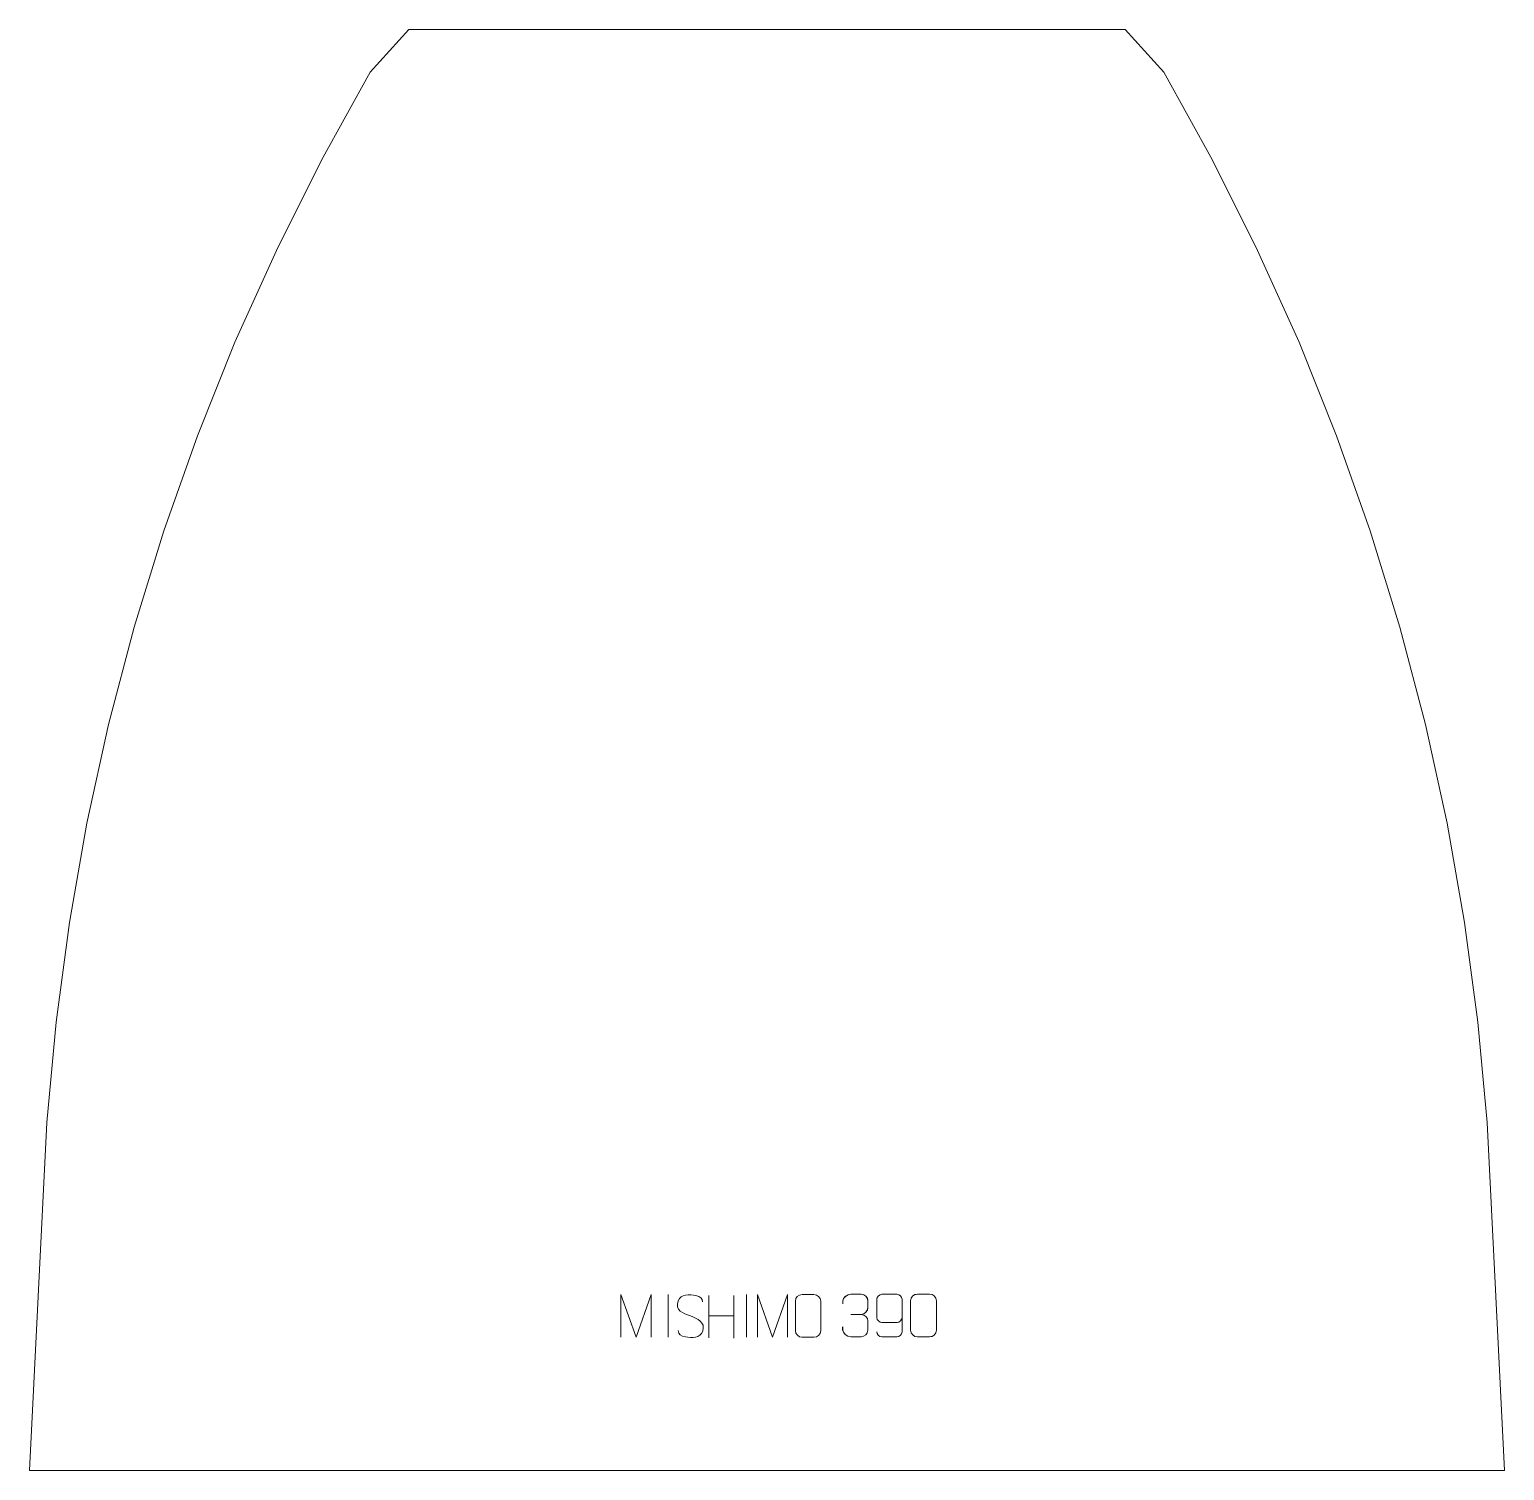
# Model space of a CAD drawing. Header units: millimetres. Extents: x -427 to 437, y 709 to 1554.
import ezdxf

# ---------------------------------------------------------------- set-up
doc = ezdxf.new("R2010")
doc.units = ezdxf.units.MM
doc.header["$MEASUREMENT"] = 0
doc.layers.add('layer 1', color=7, linetype='Continuous')

msp = doc.modelspace()

# ---------------------------------------------------------------- linework, layer by layer
at = {"layer": 'layer 1', "color": 242, "lineweight": 9}
msp.add_open_spline([(-204.8724, 1553.5645), (-204.8724, 1553.5645), (215.1277, 1553.5645), (215.1277, 1553.5645), (215.1277, 1553.5645), (215.1277, 1553.5645), (237.6276, 1528.5634), (237.6276, 1528.5634), (237.6276, 1528.5634), (237.6276, 1528.5634), (266.2417, 1476.8591), (266.2417, 1476.8591), (266.2417, 1476.8591), (266.2417, 1476.8591), (292.6931, 1424.0163), (292.6931, 1424.0163), (292.6931, 1424.0163), (292.6931, 1424.0163), (316.9351, 1370.1231), (316.9351, 1370.1231), (316.9351, 1370.1231), (316.9351, 1370.1231), (338.9253, 1315.2739), (338.9253, 1315.2739), (338.9253, 1315.2739), (338.9253, 1315.2739), (358.6279, 1259.5605), (358.6279, 1259.5605), (358.6279, 1259.5605), (358.6279, 1259.5605), (376.006, 1203.0789), (376.006, 1203.0789), (376.006, 1203.0789), (376.006, 1203.0789), (391.0332, 1145.9268), (391.0332, 1145.9268), (391.0332, 1145.9268), (391.0332, 1145.9268), (403.682, 1088.2017), (403.682, 1088.2017), (403.682, 1088.2017), (403.682, 1088.2017), (413.9314, 1030.0039), (413.9314, 1030.0039), (413.9314, 1030.0039), (413.9314, 1030.0039), (421.7634, 971.43), (421.7634, 971.43), (421.7634, 971.43), (421.7634, 971.43), (427.1664, 912.5849), (427.1664, 912.5849), (427.1664, 912.5849), (427.1664, 912.5849), (437.3772, 708.5639), (437.3772, 708.5639), (437.3772, 708.5639), (437.3772, 708.5639), (-427.1219, 708.5639), (-427.1219, 708.5639), (-427.1219, 708.5639), (-427.1219, 708.5639), (-416.9095, 912.5849), (-416.9095, 912.5849), (-416.9095, 912.5849), (-416.9095, 912.5849), (-411.5086, 971.43), (-411.5086, 971.43), (-411.5086, 971.43), (-411.5086, 971.43), (-403.6766, 1030.0039), (-403.6766, 1030.0039), (-403.6766, 1030.0039), (-403.6766, 1030.0039), (-393.4266, 1088.2017), (-393.4266, 1088.2017), (-393.4266, 1088.2017), (-393.4266, 1088.2017), (-380.7779, 1145.9268), (-380.7779, 1145.9268), (-380.7779, 1145.9268), (-380.7779, 1145.9268), (-365.7507, 1203.0789), (-365.7507, 1203.0789), (-365.7507, 1203.0789), (-365.7507, 1203.0789), (-348.371, 1259.5605), (-348.371, 1259.5605), (-348.371, 1259.5605), (-348.371, 1259.5605), (-328.67, 1315.2739), (-328.67, 1315.2739), (-328.67, 1315.2739), (-328.67, 1315.2739), (-306.6798, 1370.1231), (-306.6798, 1370.1231), (-306.6798, 1370.1231), (-306.6798, 1370.1231), (-282.4378, 1424.0163), (-282.4378, 1424.0163), (-282.4378, 1424.0163), (-282.4378, 1424.0163), (-255.9864, 1476.8591), (-255.9864, 1476.8591), (-255.9864, 1476.8591), (-255.9864, 1476.8591), (-227.3723, 1528.5634), (-227.3723, 1528.5634), (-227.3723, 1528.5634), (-227.3723, 1528.5634), (-204.8724, 1553.5645), (-204.8724, 1553.5645)], degree=3, knots=[0, 0, 0, 0, 0.03448276, 0.03448276, 0.03448276, 0.03448276, 0.06896552, 0.06896552, 0.06896552, 0.06896552, 0.10344828, 0.10344828, 0.10344828, 0.10344828, 0.13793103, 0.13793103, 0.13793103, 0.13793103, 0.17241379, 0.17241379, 0.17241379, 0.17241379, 0.20689655, 0.20689655, 0.20689655, 0.20689655, 0.24137931, 0.24137931, 0.24137931, 0.24137931, 0.27586207, 0.27586207, 0.27586207, 0.27586207, 0.31034483, 0.31034483, 0.31034483, 0.31034483, 0.34482759, 0.34482759, 0.34482759, 0.34482759, 0.37931034, 0.37931034, 0.37931034, 0.37931034, 0.4137931, 0.4137931, 0.4137931, 0.4137931, 0.44827586, 0.44827586, 0.44827586, 0.44827586, 0.48275862, 0.48275862, 0.48275862, 0.48275862, 0.51724138, 0.51724138, 0.51724138, 0.51724138, 0.55172414, 0.55172414, 0.55172414, 0.55172414, 0.5862069, 0.5862069, 0.5862069, 0.5862069, 0.62068966, 0.62068966, 0.62068966, 0.62068966, 0.65517241, 0.65517241, 0.65517241, 0.65517241, 0.68965517, 0.68965517, 0.68965517, 0.68965517, 0.72413793, 0.72413793, 0.72413793, 0.72413793, 0.75862069, 0.75862069, 0.75862069, 0.75862069, 0.79310345, 0.79310345, 0.79310345, 0.79310345, 0.82758621, 0.82758621, 0.82758621, 0.82758621, 0.86206897, 0.86206897, 0.86206897, 0.86206897, 0.89655172, 0.89655172, 0.89655172, 0.89655172, 0.93103448, 0.93103448, 0.93103448, 0.93103448, 1, 1, 1, 1], dxfattribs=at)
at = {"layer": 'layer 1', "color": 250, "lineweight": 9}
for points, knots in [([(-80.5168, 786.7529), (-80.5168, 786.7529), (-80.5168, 811.717), (-80.5168, 811.717), (-80.5168, 811.717), (-80.5168, 811.717), (-71.5895, 786.7529), (-71.5895, 786.7529), (-71.5895, 786.7529), (-71.5895, 786.7529), (-62.8274, 811.7164), (-62.8274, 811.7164), (-62.8274, 811.7164), (-62.8274, 811.7164), (-62.8274, 786.7529), (-62.8274, 786.7529)], [0, 0, 0, 0, 0.2, 0.2, 0.2, 0.2, 0.4, 0.4, 0.4, 0.4, 0.6, 0.6, 0.6, 0.6, 1, 1, 1, 1]), ([(-80.476, 786.7442), (-80.476, 786.7442), (-80.476, 811.7021), (-80.476, 811.7021), (-80.476, 811.7021), (-80.476, 811.7021), (-71.5509, 786.7442), (-71.5509, 786.7442), (-71.5509, 786.7442), (-71.5509, 786.7442), (-62.791, 811.7016), (-62.791, 811.7016), (-62.791, 811.7016), (-62.791, 811.7016), (-62.791, 786.7442), (-62.791, 786.7442)], [0, 0, 0, 0, 0.2, 0.2, 0.2, 0.2, 0.4, 0.4, 0.4, 0.4, 0.6, 0.6, 0.6, 0.6, 1, 1, 1, 1]), ([(-39.791, 799.2229), (-44.0393, 800.6933), (-48.9474, 802.4891), (-46.9423, 808.0094), (-46.9423, 808.0094), (-45.4388, 812.1493), (-40.2252, 811.7608), (-36.6216, 811.1597), (-36.6216, 811.1597), (-33.761, 810.6825), (-32.8963, 809.4693), (-32.5857, 807.3852)], [0, 0, 0, 0, 0.25, 0.25, 0.25, 0.25, 0.5, 0.5, 0.5, 0.5, 1, 1, 1, 1]), ([(-0.5168, 786.7529), (-0.5168, 786.7529), (-0.5168, 811.717), (-0.5168, 811.717), (-0.5168, 811.717), (-0.5168, 811.717), (8.4105, 786.7529), (8.4105, 786.7529), (8.4105, 786.7529), (8.4105, 786.7529), (17.1726, 811.7164), (17.1726, 811.7164), (17.1726, 811.7164), (17.1726, 811.7164), (17.1726, 786.7529), (17.1726, 786.7529)], [0, 0, 0, 0, 0.2, 0.2, 0.2, 0.2, 0.4, 0.4, 0.4, 0.4, 0.6, 0.6, 0.6, 0.6, 1, 1, 1, 1]), ([(25.653, 811.7111), (27.9787, 811.7111), (30.3048, 811.7111), (32.6309, 811.7111), (32.6309, 811.7111), (34.5775, 811.7467), (36.5689, 810.2551), (36.5956, 807.8175), (36.5956, 807.8175), (36.5952, 802.0706), (36.5952, 796.3233), (36.5956, 790.5756), (36.5956, 790.5756), (36.4558, 788.2522), (34.7786, 786.7726), (32.6309, 786.7618), (32.6309, 786.7618), (30.299, 786.7622), (27.9671, 786.7622), (25.6356, 786.7618), (25.6356, 786.7618), (23.7106, 786.6564), (21.7385, 788.5409), (21.7497, 790.5582), (21.7497, 790.5582), (21.75, 796.3283), (21.75, 802.098), (21.7497, 807.8673), (21.7497, 807.8673), (21.7539, 810.0054), (23.5006, 811.7246), (25.653, 811.7111)], [0, 0, 0, 0, 0.11111111, 0.11111111, 0.11111111, 0.11111111, 0.22222222, 0.22222222, 0.22222222, 0.22222222, 0.33333333, 0.33333333, 0.33333333, 0.33333333, 0.44444444, 0.44444444, 0.44444444, 0.44444444, 0.55555556, 0.55555556, 0.55555556, 0.55555556, 0.66666667, 0.66666667, 0.66666667, 0.66666667, 0.77777778, 0.77777778, 0.77777778, 0.77777778, 1, 1, 1, 1]), ([(49.4972, 806.268), (49.4972, 806.268), (49.4972, 808.1257), (49.4972, 808.1257), (49.4972, 808.1257), (49.4829, 809.868), (52.1481, 811.9867), (54.2077, 811.9639), (54.2077, 811.9639), (56.2722, 811.9639), (58.3368, 811.9639), (60.401, 811.9639), (60.401, 811.9639), (62.5961, 811.9728), (64.1948, 810.1255), (64.2392, 808.213), (64.2392, 808.213), (64.2388, 806.7775), (64.2388, 805.342), (64.2392, 803.9062), (64.2392, 803.9062), (64.1905, 802.2523), (62.5876, 800.0217), (60.3887, 800.0317), (60.3887, 800.0317), (62.593, 800.0205), (64.2013, 798.2168), (64.2554, 796.1568), (64.2554, 796.1568), (64.255, 794.3717), (64.255, 792.5865), (64.2554, 790.801), (64.2554, 790.801), (64.2654, 788.7391), (62.2101, 786.9755), (60.3887, 786.9836), (60.3887, 786.9836), (58.3229, 786.984), (56.2572, 786.984), (54.1911, 786.9836), (54.1911, 786.9836), (52.0219, 786.9952), (49.4903, 789.396), (49.4717, 790.8581), (49.4717, 790.8581), (49.4717, 790.8581), (49.4717, 792.7672), (49.4717, 792.7672)], [0, 0, 0, 0, 0.07692308, 0.07692308, 0.07692308, 0.07692308, 0.15384615, 0.15384615, 0.15384615, 0.15384615, 0.23076923, 0.23076923, 0.23076923, 0.23076923, 0.30769231, 0.30769231, 0.30769231, 0.30769231, 0.38461538, 0.38461538, 0.38461538, 0.38461538, 0.46153846, 0.46153846, 0.46153846, 0.46153846, 0.53846154, 0.53846154, 0.53846154, 0.53846154, 0.61538462, 0.61538462, 0.61538462, 0.61538462, 0.69230769, 0.69230769, 0.69230769, 0.69230769, 0.76923077, 0.76923077, 0.76923077, 0.76923077, 0.84615385, 0.84615385, 0.84615385, 0.84615385, 1, 1, 1, 1]), ([(49.5108, 806.2545), (49.5108, 806.2545), (49.5108, 808.1117), (49.5108, 808.1117), (49.5108, 808.1117), (49.4965, 809.8536), (52.161, 811.9717), (54.2201, 811.949), (54.2201, 811.949), (56.2842, 811.949), (58.3482, 811.949), (60.4119, 811.949), (60.4119, 811.949), (62.6064, 811.9578), (64.2047, 810.111), (64.2491, 808.1989), (64.2491, 808.1989), (64.2487, 806.7638), (64.2487, 805.3287), (64.2491, 803.8932), (64.2491, 803.8932), (64.2005, 802.2397), (62.5979, 800.0097), (60.3996, 800.0197), (60.3996, 800.0197), (62.6033, 800.0085), (64.2113, 798.2053), (64.2653, 796.1458), (64.2653, 796.1458), (64.2649, 794.3611), (64.2649, 792.5764), (64.2653, 790.7913), (64.2653, 790.7913), (64.2754, 788.7299), (62.2205, 786.9668), (60.3996, 786.9749), (60.3996, 786.9749), (58.3343, 786.9752), (56.2691, 786.9752), (54.2035, 786.9749), (54.2035, 786.9749), (52.0349, 786.9864), (49.5039, 789.3866), (49.4853, 790.8484), (49.4853, 790.8484), (49.4853, 790.8484), (49.4853, 792.757), (49.4853, 792.757)], [0, 0, 0, 0, 0.07692308, 0.07692308, 0.07692308, 0.07692308, 0.15384615, 0.15384615, 0.15384615, 0.15384615, 0.23076923, 0.23076923, 0.23076923, 0.23076923, 0.30769231, 0.30769231, 0.30769231, 0.30769231, 0.38461538, 0.38461538, 0.38461538, 0.38461538, 0.46153846, 0.46153846, 0.46153846, 0.46153846, 0.53846154, 0.53846154, 0.53846154, 0.53846154, 0.61538462, 0.61538462, 0.61538462, 0.61538462, 0.69230769, 0.69230769, 0.69230769, 0.69230769, 0.76923077, 0.76923077, 0.76923077, 0.76923077, 0.84615385, 0.84615385, 0.84615385, 0.84615385, 1, 1, 1, 1]), ([(69.4455, 789.9213), (69.4696, 788.5818), (70.8258, 786.9285), (72.3977, 786.9629), (72.3977, 786.9629), (75.3825, 786.9632), (78.3677, 786.9632), (81.3531, 786.9629), (81.3531, 786.9629), (82.5722, 786.9479), (84.3004, 788.3855), (84.3054, 789.9213), (84.3054, 789.9213), (84.3051, 796.2817), (84.3051, 802.6425), (84.3054, 809.0033), (84.3054, 809.0033), (84.3007, 810.1662), (82.5722, 811.9373), (81.3531, 811.9617), (81.3531, 811.9617), (78.3677, 811.9614), (75.3825, 811.9614), (72.3977, 811.9617), (72.3977, 811.9617), (71.1196, 811.9179), (69.4499, 810.3034), (69.4455, 809.0033), (69.4455, 809.0033), (69.4455, 805.4199), (69.4455, 801.8369), (69.4455, 798.2541), (69.4455, 798.2541), (69.484, 796.7759), (71.0667, 795.343), (72.3977, 795.3451), (72.3977, 795.3451), (75.3825, 795.3448), (78.3677, 795.3448), (81.3531, 795.3451), (81.3531, 795.3451), (82.6826, 795.3401), (84.3256, 796.8473), (84.2839, 798.2759)], [0, 0, 0, 0, 0.08333333, 0.08333333, 0.08333333, 0.08333333, 0.16666667, 0.16666667, 0.16666667, 0.16666667, 0.25, 0.25, 0.25, 0.25, 0.33333333, 0.33333333, 0.33333333, 0.33333333, 0.41666667, 0.41666667, 0.41666667, 0.41666667, 0.5, 0.5, 0.5, 0.5, 0.58333333, 0.58333333, 0.58333333, 0.58333333, 0.66666667, 0.66666667, 0.66666667, 0.66666667, 0.75, 0.75, 0.75, 0.75, 0.83333333, 0.83333333, 0.83333333, 0.83333333, 1, 1, 1, 1]), ([(93.2919, 811.9763), (95.6586, 811.9763), (98.0257, 811.9763), (100.3928, 811.9763), (100.3928, 811.9763), (102.3738, 812.0119), (104.4003, 810.5172), (104.4274, 808.0745), (104.4274, 808.0745), (104.427, 802.3157), (104.427, 796.5564), (104.4274, 790.7968), (104.4274, 790.7968), (104.2852, 788.4686), (102.5784, 786.986), (100.3928, 786.9751), (100.3928, 786.9751), (98.0198, 786.9755), (95.6468, 786.9755), (93.2742, 786.9751), (93.2742, 786.9751), (91.3153, 786.8695), (89.3084, 788.7579), (89.3198, 790.7794), (89.3198, 790.7794), (89.3201, 796.5615), (89.3201, 802.3431), (89.3198, 808.1244), (89.3198, 808.1244), (89.3241, 810.267), (91.1016, 811.9898), (93.2919, 811.9763)], [0, 0, 0, 0, 0.11111111, 0.11111111, 0.11111111, 0.11111111, 0.22222222, 0.22222222, 0.22222222, 0.22222222, 0.33333333, 0.33333333, 0.33333333, 0.33333333, 0.44444444, 0.44444444, 0.44444444, 0.44444444, 0.55555556, 0.55555556, 0.55555556, 0.55555556, 0.66666667, 0.66666667, 0.66666667, 0.66666667, 0.77777778, 0.77777778, 0.77777778, 0.77777778, 1, 1, 1, 1]), ([(93.2947, 811.9613), (95.6608, 811.9613), (98.0273, 811.9613), (100.3938, 811.9613), (100.3938, 811.9613), (102.3743, 811.9969), (104.4003, 810.5026), (104.4274, 808.0605), (104.4274, 808.0605), (104.427, 802.3031), (104.427, 796.5453), (104.4274, 790.7871), (104.4274, 790.7871), (104.2853, 788.4595), (102.5789, 786.9772), (100.3938, 786.9664), (100.3938, 786.9664), (98.0214, 786.9668), (95.649, 786.9668), (93.277, 786.9664), (93.277, 786.9664), (91.3185, 786.8608), (89.3121, 788.7487), (89.3235, 790.7697), (89.3235, 790.7697), (89.3239, 796.5503), (89.3239, 802.3306), (89.3235, 808.1104), (89.3235, 808.1104), (89.3278, 810.2524), (91.1049, 811.9749), (93.2947, 811.9613)], [0, 0, 0, 0, 0.11111111, 0.11111111, 0.11111111, 0.11111111, 0.22222222, 0.22222222, 0.22222222, 0.22222222, 0.33333333, 0.33333333, 0.33333333, 0.33333333, 0.44444444, 0.44444444, 0.44444444, 0.44444444, 0.55555556, 0.55555556, 0.55555556, 0.55555556, 0.66666667, 0.66666667, 0.66666667, 0.66666667, 0.77777778, 0.77777778, 0.77777778, 0.77777778, 1, 1, 1, 1]), ([(-39.791, 799.2228), (-35.7724, 797.5761), (-30.7429, 795.6878), (-32.5769, 790.3275), (-32.5769, 790.3275), (-34.0367, 786.0611), (-38.9475, 786.3178), (-42.6736, 786.8725), (-42.6736, 786.8725), (-45.4236, 787.2823), (-46.6445, 788.4958), (-47.0225, 790.608)], [0, 0, 0, 0, 0.25, 0.25, 0.25, 0.25, 0.5, 0.5, 0.5, 0.5, 1, 1, 1, 1])]:
    msp.add_open_spline(points, degree=3, knots=knots, dxfattribs=at)
for points in [[(-52.791, 811.71), (-52.791, 811.71), (-52.791, 786.7359), (-52.791, 786.7359)], [(-28.9552, 811.1052), (-28.9552, 811.1052), (-28.9552, 786.3277), (-28.9552, 786.3277)], [(-14.3119, 811.1052), (-14.3119, 811.1052), (-14.3119, 786.1517), (-14.3119, 786.1517)], [(-6.791, 811.71), (-6.791, 811.71), (-6.791, 786.7359), (-6.791, 786.7359)], [(-28.9552, 799.2229), (-28.9552, 799.2229), (-14.3119, 799.2233), (-14.3119, 799.2233)], [(54.208, 800.0213), (54.208, 800.0213), (60.406, 800.0213), (60.406, 800.0213)], [(54.2205, 800.0093), (54.2205, 800.0093), (60.4169, 800.0093), (60.4169, 800.0093)]]:
    msp.add_open_spline(points, degree=3, dxfattribs=at)

doc.saveas('drawing.dxf')
